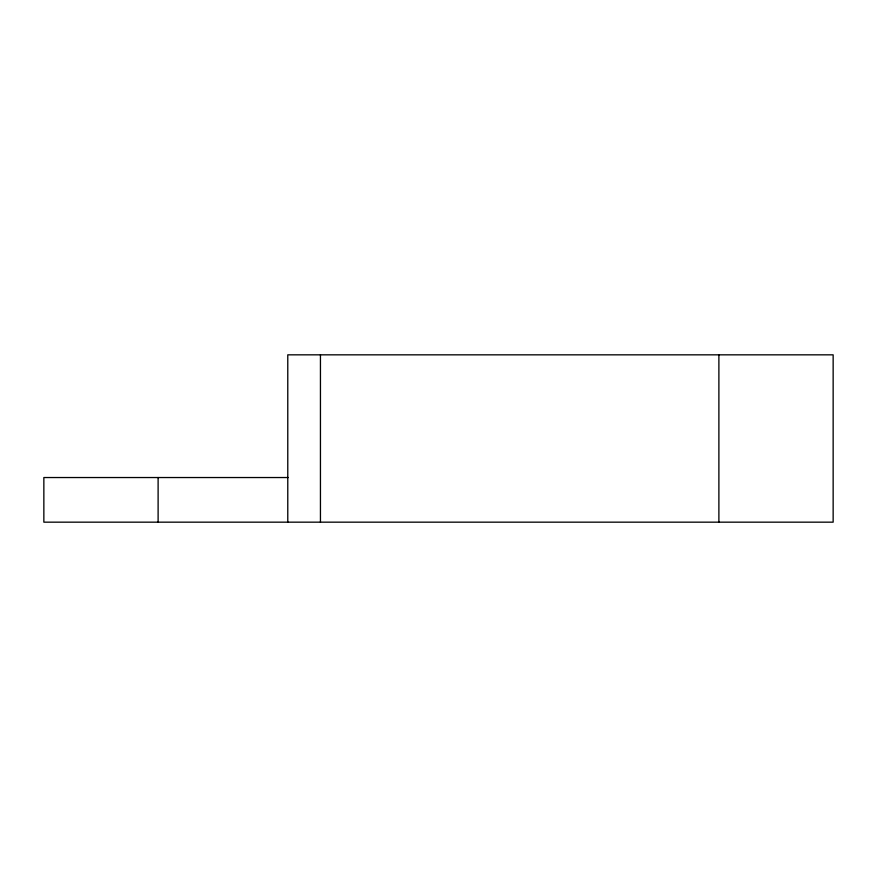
<?xml version="1.0" encoding="UTF-8"?>
<svg xmlns="http://www.w3.org/2000/svg" width="877" height="877" viewBox="0 0 877 877"><rect width="100%" height="100%" fill="white"/><g stroke="black" fill="none" stroke-linecap="round" stroke-linejoin="round"><path stroke-width="1.32" d="M288.182 477.537L43.85 477.537L43.85 522.166L833.15 522.166L833.15 354.834L287.777 354.834L287.777 522.166M718.888 354.834L718.888 522.166M320.445 354.834L320.445 522.166M158.112 477.537L158.112 522.166"/></g></svg>
